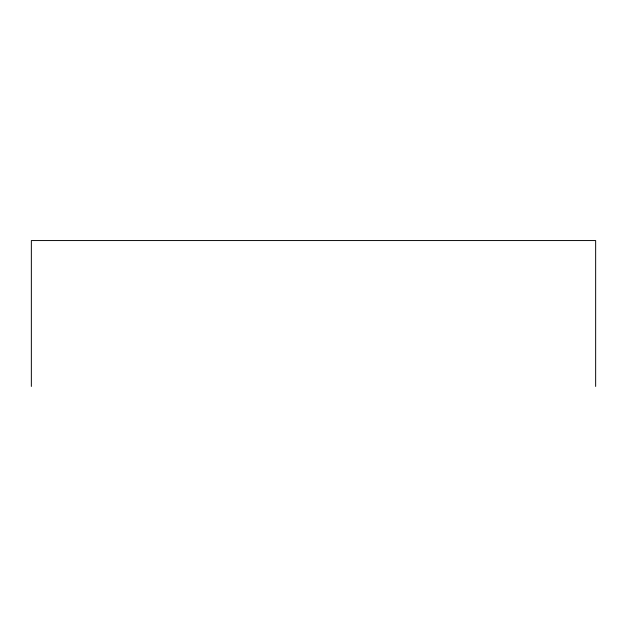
<?xml version="1.0" encoding="UTF-8"?>
<svg xmlns="http://www.w3.org/2000/svg" width="627" height="627" viewBox="0 0 627 627"><rect width="100%" height="100%" fill="white"/><g stroke="black" fill="none" stroke-linecap="round" stroke-linejoin="round"><path stroke-width="0.94" d="M595.65 386.444L595.65 240.556L31.35 240.556L31.35 386.444"/></g></svg>
